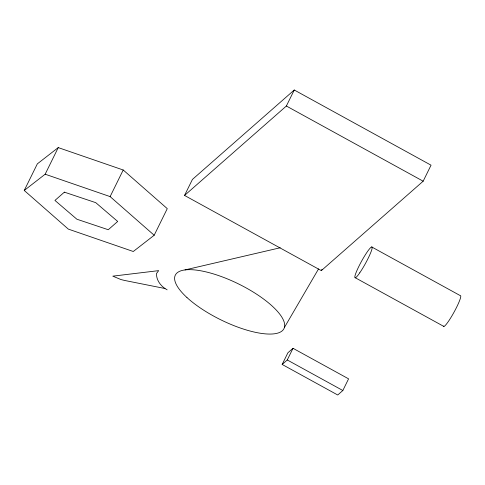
<?xml version="1.0" encoding="UTF-8"?>
<svg xmlns="http://www.w3.org/2000/svg" width="485" height="485" viewBox="0 0 485 485"><rect width="100%" height="100%" fill="white"/><g stroke="black" fill="none" stroke-linecap="round" stroke-linejoin="round"><path stroke-width="0.73" d="M24.25 190.459L37.345 163.851L58.248 147.604L123.214 169.999L167.276 208.641L154.181 235.249L133.278 251.497L68.312 229.102L24.25 190.459L45.16 174.212L58.248 147.604M154.181 235.249L110.125 196.607L123.214 169.999M184.549 195.443L192.424 179.432L294.256 90.004L431.044 165.185L423.169 181.196L321.337 270.618L184.549 195.443L286.374 106.015L294.256 90.004M321.337 270.618L321.991 269.284M282.161 364.453L287.902 352.783L293.007 348.297L348.582 378.84L342.84 390.51L337.73 394.996L282.161 364.453L287.265 359.967L293.007 348.297M284.404 327.496L318.566 268.884M185.04 269.915L280.221 247.762M165.009 288.526L124.633 280.457L120.971 279.56L112.799 276.153L158.686 270.636L156.461 273.57C156.334 280.609 161.178 286.599 167.149 289.836M45.16 174.212L110.125 196.607M286.374 106.015L423.169 181.196M371.692 246.938L460.283 295.626A17.563 2.249 -61.2 0 1 453.887 312.443A17.563 2.249 -61.2 0 1 443.429 326.09M355.311 277.772L443.902 326.46M287.265 359.967L342.84 390.51M64.378 192.151L54.944 200.432L76.885 219.226L108.258 229.732L117.691 221.451L95.751 202.657L64.378 192.151M186.949 297.523A60.552 20.012 26.2 0 0 281.082 331.667A60.552 20.012 26.2 0 0 220.905 276.395A60.552 20.012 26.2 0 0 186.949 297.523M359.755 272.825A17.563 2.249 -61.2 0 0 372.159 247.308A17.563 2.249 -61.2 0 0 358.591 266.938A17.563 2.249 -61.2 0 0 359.755 272.825"/></g></svg>
